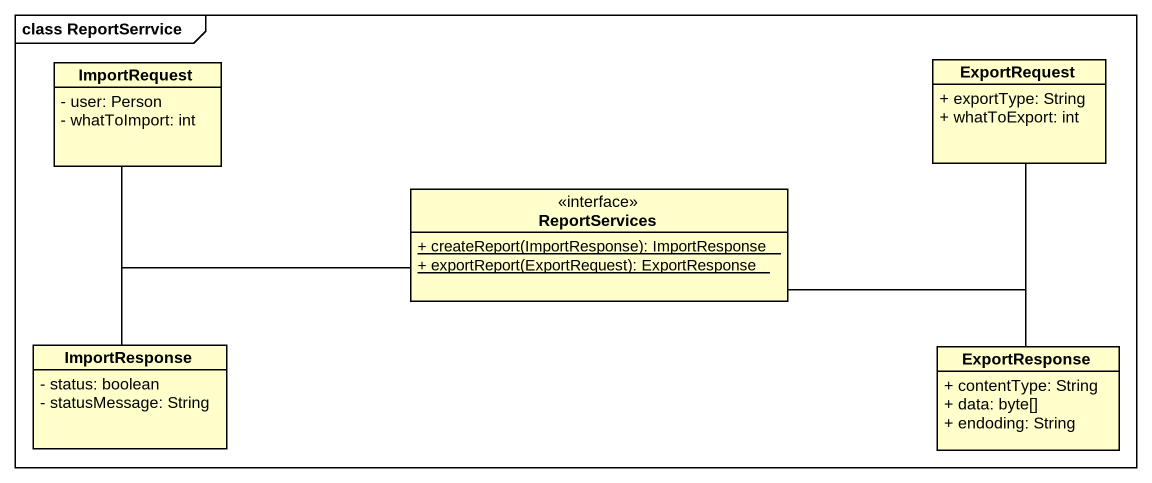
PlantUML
@startuml
mainframe class ReportSerrvice
hide circle
hide empty members
skinparam classAttributeIconSize 0
class ImportRequest {
  - user: Person
  - whatToImport: int
}
class ExportRequest {
  + exportType: String
  + whatToExport: int
}
class ReportServices <<interface>> {
  {static} + createReport(ImportResponse): ImportResponse
  {static} + exportReport(ExportRequest): ExportResponse
}
class ImportResponse {
  - status: boolean
  - statusMessage: String
}
class ExportResponse {
  + contentType: String
  + data: byte[]
  + endoding: String
}
ImportRequest -right- ReportServices
ExportRequest -left- ReportServices
ImportResponse -right- ReportServices
ExportResponse -left- ReportServices
@enduml
